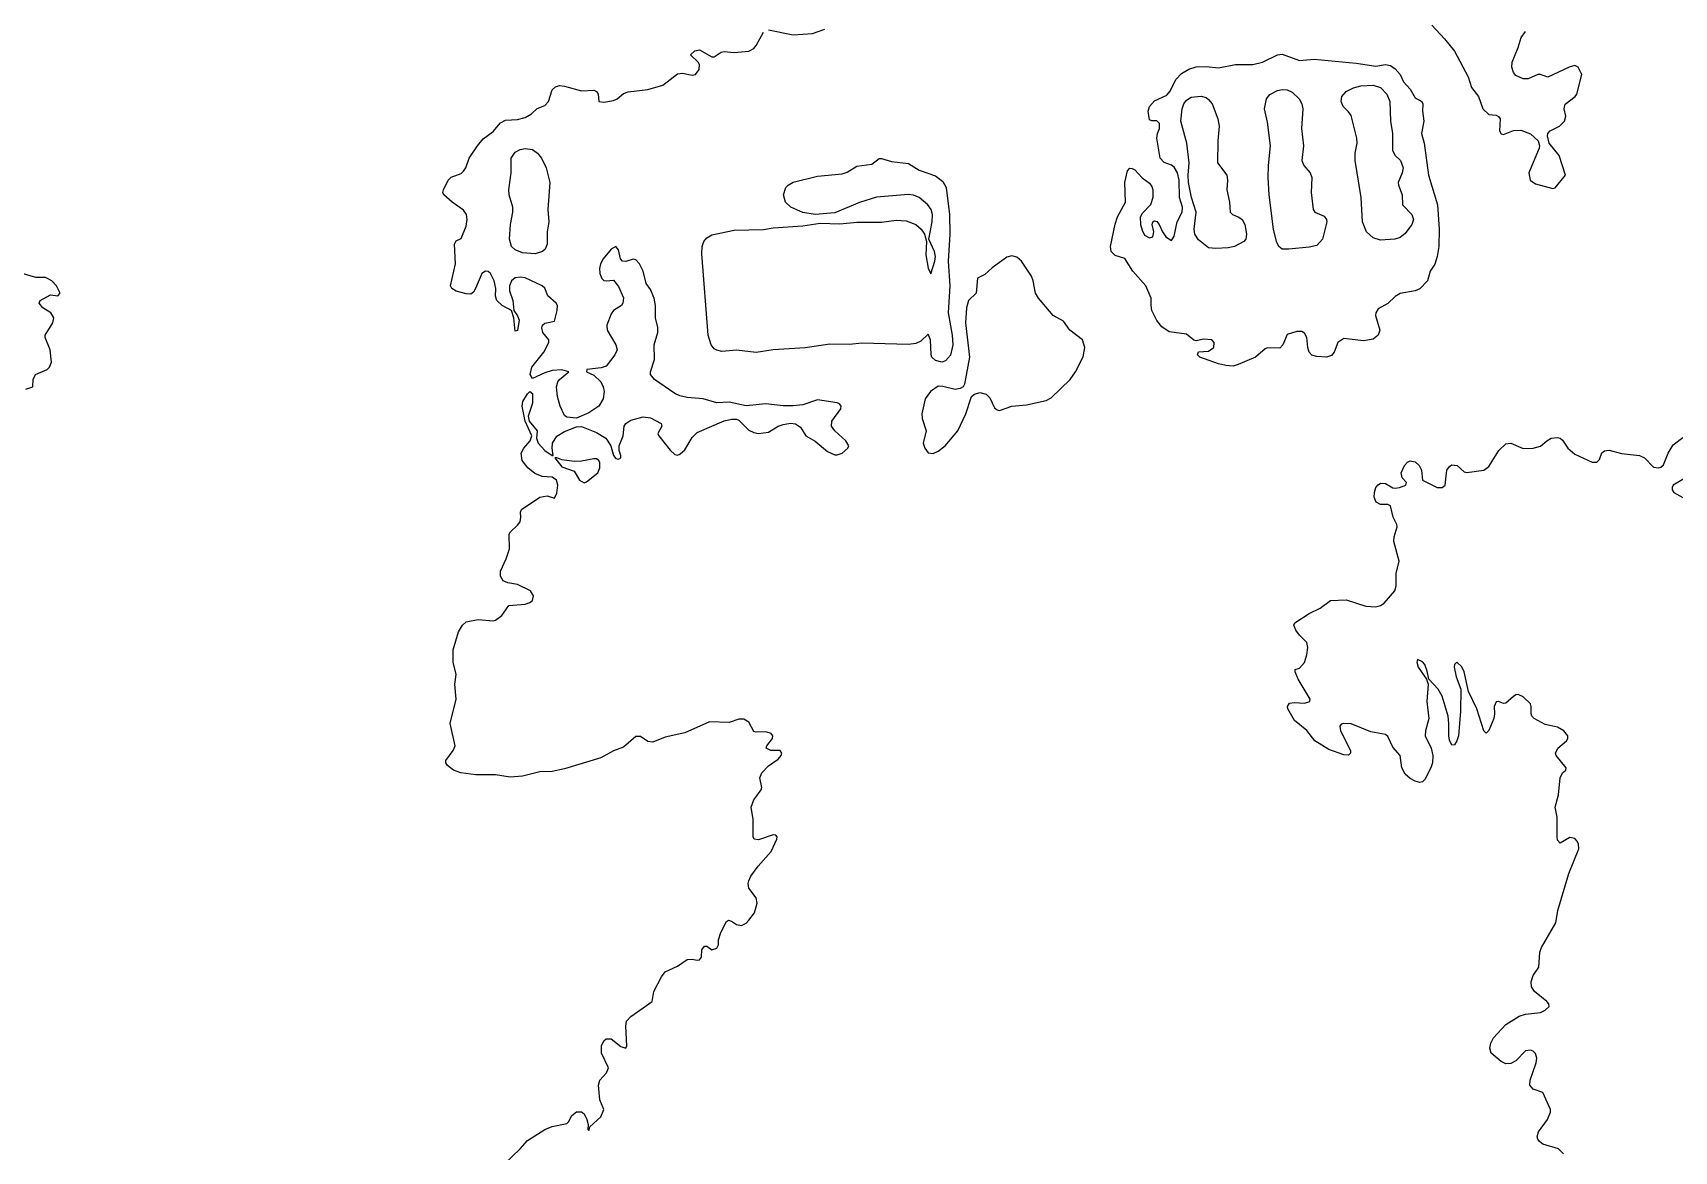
# Model space of a CAD drawing. Header units: feet. Extents: x 3308442 to 3309229, y 1376409 to 1377193.
# Drawn here: x 3308650.2 to 3308904.4, y 1376863.3 to 1377036.5 of the extents above; entities that cross this region are included whole.
import ezdxf

# ---------------------------------------------------------------- set-up
doc = ezdxf.new("R2010")
doc.units = ezdxf.units.FT
doc.header["$MEASUREMENT"] = 0
picture_1 = doc.add_image_def('image1.tif', size_in_pixel=(23683, 23593))

msp = doc.modelspace()

# ---------------------------------------------------------------- linework, layer by layer
at = {"color": 6}
for points, elevation in [([(3308723.27, 1376861.4), (3308725.68, 1376863.69), (3308726.81, 1376864.98), (3308729.51, 1376866.73), (3308730.61, 1376867.16), (3308732.9, 1376867.62), (3308733.18, 1376867.87), (3308733.66, 1376868.89), (3308734.42, 1376869.44), (3308735.18, 1376869.43), (3308735.56, 1376869.12), (3308735.98, 1376868.26), (3308736.2, 1376867.49), (3308736.13, 1376866.73), (3308736.32, 1376866.54), (3308736.48, 1376867.11), (3308738.17, 1376868.64), (3308738.65, 1376869.78), (3308738.03, 1376871.3), (3308737.81, 1376873.59), (3308738.02, 1376874.35), (3308739.02, 1376875.49), (3308739.34, 1376876.25), (3308738.26, 1376878.54), (3308738.29, 1376879.68), (3308738.61, 1376880.44), (3308738.99, 1376880.73), (3308739.75, 1376880.73), (3308741.27, 1376879.57), (3308742.04, 1376879.3), (3308742.2, 1376879.68), (3308742.04, 1376882.72), (3308742.15, 1376883.49), (3308742.8, 1376884.21), (3308746.13, 1376886.53), (3308746.37, 1376888.05), (3308747.55, 1376890.34), (3308748.13, 1376891.1), (3308750.03, 1376892.01), (3308751.55, 1376893.02), (3308752.32, 1376893.06), (3308753.08, 1376892.9), (3308753.46, 1376893), (3308753.74, 1376893.39), (3308753.8, 1376894.53), (3308754.22, 1376895.08), (3308754.6, 1376895.07), (3308755.36, 1376894.53), (3308756.12, 1376894.78), (3308756.37, 1376895.29), (3308756.4, 1376896.05), (3308756.75, 1376897.19), (3308757.65, 1376898.91), (3308757.93, 1376899.1), (3308758.41, 1376898.98), (3308759.17, 1376898.47), (3308759.93, 1376898.31), (3308760.69, 1376898.67), (3308761.11, 1376899.1), (3308761.94, 1376900.24), (3308762.37, 1376901.76), (3308762.22, 1376902.58), (3308761.07, 1376904.05), (3308760.98, 1376904.81), (3308761.07, 1376905.23), (3308761.42, 1376905.95), (3308762.54, 1376907.47), (3308764.54, 1376909.76), (3308765.41, 1376911.66), (3308765.45, 1376912.04), (3308765.26, 1376912.28), (3308764.88, 1376912.34), (3308762.6, 1376911.56), (3308761.91, 1376911.66), (3308761.77, 1376912.04), (3308761.76, 1376914.71), (3308761.44, 1376916.61), (3308761.86, 1376917.75), (3308763, 1376919.28), (3308763.1, 1376919.66), (3308762.81, 1376921.18), (3308763.09, 1376921.94), (3308764.12, 1376923.04), (3308765.64, 1376924.04), (3308766.09, 1376924.61), (3308766.2, 1376924.99), (3308765.93, 1376925.37), (3308764.5, 1376925.39), (3308763.78, 1376925.75), (3308763.87, 1376926.13), (3308764.75, 1376927.27), (3308764.78, 1376927.65), (3308764.52, 1376928.03), (3308763.74, 1376928.3), (3308762.22, 1376928.21), (3308761.84, 1376928.33), (3308761.07, 1376929.79), (3308760.31, 1376930.25), (3308759.55, 1376930.24), (3308758.03, 1376929.72), (3308754.98, 1376929.82), (3308751.17, 1376928.14), (3308748.13, 1376927.46), (3308746.22, 1376926.7), (3308745.46, 1376926.8), (3308744.32, 1376927.57), (3308743.56, 1376927.56), (3308741.66, 1376925.9), (3308740.13, 1376925.35), (3308738.16, 1376924.23), (3308732.52, 1376922.53), (3308730.61, 1376922.16), (3308728.71, 1376922.11), (3308726.04, 1376921.39), (3308724.14, 1376921.28), (3308721.86, 1376921.63), (3308718.81, 1376921.62), (3308716.48, 1376921.94), (3308715.35, 1376922.32), (3308714.42, 1376923.08), (3308714.17, 1376923.47), (3308714.15, 1376923.85), (3308715.3, 1376925.37), (3308715.59, 1376926.13), (3308714.85, 1376929.56), (3308715.76, 1376933.36), (3308715.53, 1376935.65), (3308715.76, 1376937.17), (3308715.28, 1376939.08), (3308715.31, 1376940.98), (3308716.14, 1376943.76), (3308716.72, 1376944.79), (3308717.29, 1376945.3), (3308719.19, 1376945.65), (3308721.47, 1376945.47), (3308721.86, 1376945.56), (3308722.83, 1376946.31), (3308723.9, 1376947.83), (3308726.42, 1376948.03), (3308727.19, 1376948.3), (3308727.57, 1376948.6), (3308727.74, 1376949.36), (3308727.27, 1376950.12), (3308725.28, 1376951.08), (3308723.76, 1376951.33), (3308723.06, 1376951.64), (3308722.6, 1376952.4), (3308722.65, 1376953.16), (3308723.52, 1376955.07), (3308724.04, 1376956.59), (3308723.97, 1376958.88), (3308724.17, 1376959.26), (3308725.28, 1376960.26), (3308725.65, 1376960.78), (3308725.79, 1376961.54), (3308725.73, 1376962.3), (3308725.9, 1376962.68), (3308728.71, 1376964.63), (3308729.85, 1376964.82), (3308730.99, 1376964.47), (3308731.37, 1376965.22), (3308731.5, 1376966.49), (3308731.3, 1376967.25), (3308730.61, 1376967.69), (3308729.09, 1376967.8), (3308727.95, 1376968.27), (3308726.86, 1376969.16), (3308725.99, 1376970.3), (3308725.84, 1376971.44), (3308726.26, 1376972.2), (3308727.23, 1376973.34), (3308727.46, 1376974.11), (3308726.42, 1376976.39), (3308725.99, 1376978.68), (3308726.09, 1376979.44), (3308726.81, 1376980.62), (3308727.19, 1376980.96), (3308727.57, 1376980.67), (3308727.57, 1376979.16), (3308726.93, 1376977.15), (3308727.04, 1376976.39), (3308728.28, 1376974.87), (3308728.2, 1376973.73), (3308728.46, 1376972.96), (3308729.47, 1376971.83), (3308730.61, 1376971.05), (3308730.8, 1376971.06), (3308730.63, 1376972.2), (3308730.7, 1376972.96), (3308731.37, 1376974.07), (3308732.52, 1376974.78), (3308734.42, 1376975.51), (3308735.18, 1376975.56), (3308737.47, 1376974.65), (3308738.96, 1376973.73), (3308739.72, 1376972.58), (3308740.13, 1376971.05), (3308740.51, 1376970.58), (3308740.89, 1376970.49), (3308741.27, 1376970.68), (3308741.28, 1376971.06), (3308740.99, 1376971.82), (3308740.98, 1376972.58), (3308741.64, 1376974.11), (3308741.76, 1376975.63), (3308742.04, 1376976.04), (3308742.8, 1376976.54), (3308744.7, 1376977.07), (3308745.84, 1376976.89), (3308747.52, 1376976.01), (3308747.61, 1376975.63), (3308747.01, 1376974.49), (3308747.16, 1376974.11), (3308748.89, 1376971.87), (3308749.65, 1376971.22), (3308750.03, 1376971.13), (3308750.41, 1376971.25), (3308751.17, 1376971.95), (3308752.32, 1376973.87), (3308753.08, 1376974.64), (3308757.27, 1376976.46), (3308758.41, 1376976.7), (3308759.17, 1376976.69), (3308759.55, 1376976.53), (3308761.07, 1376975.01), (3308761.84, 1376974.63), (3308762.6, 1376974.48), (3308764.12, 1376974.68), (3308765.64, 1376975.61), (3308766.4, 1376975.88), (3308767.55, 1376976.05), (3308768.31, 1376975.96), (3308769.07, 1376975.43), (3308769.92, 1376974.11), (3308771.35, 1376973.27), (3308773.26, 1376971.68), (3308774.4, 1376971.16), (3308774.78, 1376971.15), (3308775.56, 1376971.44), (3308776.44, 1376972.2), (3308776.55, 1376972.58), (3308776.1, 1376973.34), (3308774.4, 1376974.87), (3308773.9, 1376975.63), (3308773.92, 1376976.39), (3308775.31, 1376978.29), (3308775.38, 1376978.68), (3308775.11, 1376979.06), (3308774.78, 1376979.21), (3308771.74, 1376979.71), (3308769.45, 1376978.9), (3308767.93, 1376978.74), (3308766.4, 1376978.76), (3308763.74, 1376979.08), (3308760.69, 1376978.76), (3308758.03, 1376979.31), (3308756.12, 1376979.22), (3308754.03, 1376979.82), (3308751.55, 1376980.05), (3308750.41, 1376980.31), (3308749.65, 1376980.66), (3308746.48, 1376982.86), (3308745.88, 1376983.62), (3308745.87, 1376984.01), (3308746.49, 1376985.91), (3308746.44, 1376988.19), (3308747, 1376990.1), (3308746.99, 1376990.89), (3308746.64, 1376992.38), (3308746.64, 1376994.29), (3308746.44, 1376995.43), (3308745.84, 1376996.75), (3308745.19, 1376997.71), (3308744.74, 1376999.62), (3308744.13, 1377000.76), (3308743.56, 1377001.34), (3308743.18, 1377001.47), (3308742.04, 1377001.11), (3308741.52, 1377001.14), (3308741.19, 1377001.52), (3308740.89, 1377002.92), (3308740.51, 1377003.45), (3308739.75, 1377003.04), (3308738.53, 1377001.52), (3308738.09, 1377000.76), (3308737.96, 1377000), (3308738.03, 1376999.24), (3308738.3, 1376998.47), (3308738.61, 1376998.17), (3308738.99, 1376998.09), (3308740.13, 1376998.24), (3308740.89, 1376997.24), (3308741.66, 1376995.47), (3308741.57, 1376994.67), (3308741.35, 1376994.29), (3308740.13, 1376993.54), (3308739.75, 1376993.01), (3308739.1, 1376991.24), (3308739.14, 1376990.48), (3308740.47, 1376988.19), (3308740.68, 1376987.43), (3308740.31, 1376986.67), (3308738.99, 1376984.92), (3308738.23, 1376984.65), (3308736, 1376984.39), (3308735.96, 1376984.01), (3308737.09, 1376983.48), (3308738.14, 1376982.48), (3308738.52, 1376981.72), (3308738.66, 1376980.96), (3308738.55, 1376979.82), (3308737.84, 1376978.68), (3308736.32, 1376977.68), (3308734.42, 1376976.86), (3308732.9, 1376977), (3308732.52, 1376977.27), (3308731.88, 1376978.68), (3308731.46, 1376980.2), (3308731.28, 1376981.72), (3308731.5, 1376982.48), (3308731.78, 1376982.86), (3308733.22, 1376984.01), (3308732.14, 1376984.35), (3308730.61, 1376984.24), (3308729.47, 1376983.89), (3308727.57, 1376982.97), (3308727.22, 1376983.62), (3308727.48, 1376984.77), (3308729.34, 1376987.05), (3308730.1, 1376988.57), (3308730.11, 1376988.96), (3308729.18, 1376990.1), (3308729.05, 1376990.86), (3308729.15, 1376991.24), (3308729.47, 1376991.58), (3308730.99, 1376991.87), (3308731.41, 1376993.52), (3308731.43, 1376994.29), (3308731.27, 1376994.67), (3308729.95, 1376995.81), (3308729.47, 1376997), (3308729.09, 1376997.35), (3308726.42, 1376998.58), (3308725.66, 1376998.69), (3308724.9, 1376998.59), (3308724.31, 1376998.09), (3308724.03, 1376997.33), (3308724.03, 1376996.57), (3308724.53, 1376995.05), (3308724.69, 1376993.52), (3308725.28, 1376992.69), (3308725.5, 1376992), (3308725.28, 1376990.42), (3308724.9, 1376990.33), (3308724.7, 1376992.38), (3308724.31, 1376993.52), (3308722.87, 1376994.29), (3308722.07, 1376995.05), (3308721.86, 1376995.75), (3308721.89, 1376996.95), (3308721.64, 1376998.09), (3308721.09, 1376999.24), (3308720.71, 1376999.56), (3308720.31, 1376999.62), (3308719.71, 1376999.24), (3308718.74, 1376996.95), (3308718.43, 1376996.38), (3308718.05, 1376996.05), (3308717.29, 1376996.08), (3308715.76, 1376996.51), (3308715.09, 1376996.95), (3308714.87, 1376997.33), (3308715.68, 1377000.76), (3308715.5, 1377003.81), (3308715.76, 1377004.29), (3308716.53, 1377004.65), (3308717.29, 1377006.57), (3308717.48, 1377007.61), (3308717.36, 1377008.37), (3308716.91, 1377009.06), (3308715.12, 1377010.28), (3308713.86, 1377011.42), (3308713.71, 1377011.8), (3308713.79, 1377012.18), (3308714.54, 1377013.7), (3308715, 1377014.17), (3308716.53, 1377014.75), (3308716.91, 1377015.08), (3308717.24, 1377015.61), (3308717.77, 1377017.13), (3308719.06, 1377019.04), (3308719.95, 1377020.09), (3308721.47, 1377021.21), (3308722.62, 1377022.59), (3308723.38, 1377022.98), (3308725.28, 1377023.11), (3308726.42, 1377023.41), (3308727.43, 1377023.99), (3308728.33, 1377024.8), (3308729.47, 1377025.28), (3308730.04, 1377025.89), (3308730.61, 1377027.68), (3308731.15, 1377028.17), (3308731.76, 1377028.34), (3308732.52, 1377028.28), (3308735.18, 1377027.54), (3308737.09, 1377027.66), (3308737.5, 1377027.41), (3308737.74, 1377027.03), (3308737.85, 1377025.89), (3308738.61, 1377025.8), (3308740.13, 1377026.02), (3308740.69, 1377026.27), (3308741.66, 1377027.1), (3308742.42, 1377027.39), (3308745.46, 1377027.76), (3308747.75, 1377028.41), (3308750.03, 1377030.14), (3308750.79, 1377030.28), (3308752.32, 1377029.96), (3308752.84, 1377030.08), (3308753.37, 1377030.84), (3308753.43, 1377031.6), (3308753.23, 1377031.98), (3308752.04, 1377033.12), (3308752.7, 1377033.73), (3308753.46, 1377033.86), (3308755.36, 1377032.8), (3308755.74, 1377032.81), (3308756.79, 1377033.5), (3308757.27, 1377033.61), (3308758.79, 1377033.49), (3308761.07, 1377033.65), (3308761.84, 1377034.11), (3308762.22, 1377034.54), (3308763.36, 1377036.6)], 4479), ([(3308764.12, 1377037), (3308767.93, 1377036.18), (3308770.97, 1377036.41), (3308772.88, 1377037.1)], 4479), ([(3308866.86, 1377037.69), (3308868.83, 1377035.58), (3308870.35, 1377033.68), (3308872.49, 1377029.7), (3308873.02, 1377028.07), (3308874.09, 1377026.65), (3308874.78, 1377024.75), (3308875.68, 1377023.89), (3308876.82, 1377023.74), (3308877.21, 1377023.57), (3308877.46, 1377023.22), (3308877.35, 1377021.32), (3308877.59, 1377020.88), (3308877.97, 1377020.76), (3308879.49, 1377021.37), (3308880.63, 1377021.42), (3308882.16, 1377020.85), (3308883.31, 1377019.8), (3308883.56, 1377019.04), (3308883.51, 1377018.65), (3308881.9, 1377014.85), (3308882.1, 1377013.7), (3308882.92, 1377013.11), (3308885.58, 1377012.39), (3308885.96, 1377012.52), (3308887.57, 1377014.47), (3308886.56, 1377017.51), (3308885.03, 1377019.42), (3308884.78, 1377020.56), (3308884.85, 1377020.94), (3308885.2, 1377021.32), (3308886.62, 1377022.08), (3308887.4, 1377022.84), (3308887.63, 1377023.6), (3308887.38, 1377024.75), (3308887.49, 1377025.47), (3308889.07, 1377026.65), (3308889.34, 1377027.03), (3308890.07, 1377030.08), (3308889.53, 1377031.22), (3308889.01, 1377031.45), (3308888.15, 1377031.22), (3308884.82, 1377029.63), (3308883.68, 1377030.08), (3308883.3, 1377030.05), (3308881.77, 1377029.38), (3308881.01, 1377029.4), (3308879.87, 1377029.91), (3308879.49, 1377030.35), (3308879.24, 1377031.22), (3308879.31, 1377031.98), (3308880.25, 1377034.22), (3308880.7, 1377035.79), (3308881.39, 1377036.73)], 4479), ([(3308836.89, 1376985.15), (3308836.08, 1376984.89), (3308834.94, 1376985), (3308833.8, 1376985.24), (3308830.91, 1376986.29), (3308830.57, 1376986.67), (3308830.75, 1376987.12), (3308832.28, 1376987.23), (3308833.08, 1376987.81), (3308833.15, 1376988.57), (3308832.81, 1376988.96), (3308831.51, 1376989.08), (3308830.37, 1376988.8), (3308829.99, 1376988.94), (3308828.85, 1376989.85), (3308826.18, 1376990.24), (3308825.04, 1376991.01), (3308824.28, 1376991.96), (3308823.52, 1376993.52), (3308823.38, 1376994.29), (3308823.42, 1376995.43), (3308822.58, 1376997.33), (3308820.54, 1376999.62), (3308819.33, 1377001.55), (3308817.81, 1377002.04), (3308817.2, 1377002.66), (3308817.11, 1377003.42), (3308817.81, 1377006.88), (3308818.19, 1377008.04), (3308819.4, 1377010.28), (3308819.3, 1377013.32), (3308819.71, 1377015.12), (3308820.09, 1377015.54), (3308820.47, 1377015.52), (3308820.85, 1377015.3), (3308822, 1377014.05), (3308823.14, 1377013.22), (3308823.52, 1377012.72), (3308823.67, 1377012.18), (3308823.65, 1377011.04), (3308823.28, 1377009.9), (3308822, 1377008.56), (3308821.71, 1377007.99), (3308821.76, 1377006.85), (3308822, 1377005.95), (3308822.38, 1377005.2), (3308823.14, 1377004.78), (3308823.66, 1377004.95), (3308823.82, 1377005.71), (3308823.56, 1377006.85), (3308823.65, 1377007.23), (3308823.9, 1377007.42), (3308824.28, 1377007.3), (3308824.66, 1377006.85), (3308825.16, 1377005.71), (3308825.68, 1377004.95), (3308826.56, 1377004.35), (3308826.95, 1377005.04), (3308827.43, 1377007.23), (3308828.22, 1377008.76), (3308828.25, 1377009.52), (3308827.8, 1377011.04), (3308827.71, 1377013.7), (3308827.45, 1377014.85), (3308826.95, 1377015.73), (3308826.56, 1377016.02), (3308825.42, 1377016.46), (3308824.77, 1377017.13), (3308824.27, 1377020.18), (3308824.38, 1377020.94), (3308824.71, 1377021.7), (3308824.7, 1377022.46), (3308824.28, 1377022.9), (3308823.52, 1377022.87), (3308823.14, 1377023.03), (3308822.92, 1377024.37), (3308823.14, 1377025.13), (3308823.9, 1377025.96), (3308825.8, 1377026.86), (3308826.27, 1377027.41), (3308827.29, 1377029.32), (3308828.09, 1377030.19), (3308829.23, 1377030.91), (3308830.37, 1377031.25), (3308831.89, 1377031.32), (3308833.8, 1377031.1), (3308836.46, 1377031.6), (3308839.13, 1377031.62), (3308840.65, 1377031.96), (3308842.94, 1377033.12), (3308843.7, 1377033.22), (3308846.36, 1377032.22), (3308848.65, 1377032.43), (3308855.12, 1377031.82), (3308858.17, 1377031.35), (3308859.69, 1377031.63), (3308860.45, 1377031.46), (3308861.21, 1377030.95), (3308861.97, 1377030.08), (3308862.46, 1377028.94), (3308863.49, 1377027.79), (3308864.26, 1377026.44), (3308865.33, 1377025.89), (3308865.46, 1377025.51), (3308865.41, 1377024.37), (3308865.65, 1377022.84), (3308865.28, 1377020.94), (3308865.7, 1377019.42), (3308866.33, 1377014.47), (3308867.75, 1377009.9), (3308868, 1377006.09), (3308867.94, 1377003.42), (3308867.69, 1377001.9), (3308867.31, 1377000.68), (3308866.62, 1376999.62), (3308866.19, 1376998.09), (3308865.02, 1376996.87), (3308864.26, 1376996.56), (3308861.97, 1376996.17), (3308861.21, 1376995.7), (3308860.07, 1376994.6), (3308858.55, 1376993.77), (3308858.17, 1376993.16), (3308858.14, 1376992.76), (3308858.83, 1376990.48), (3308858.56, 1376989.72), (3308857.79, 1376989.1), (3308856.26, 1376988.81), (3308853.22, 1376989.17), (3308852.32, 1376988.57), (3308851.73, 1376987.05), (3308851.31, 1376986.54), (3308850.55, 1376986.31), (3308849.03, 1376986.39), (3308848.27, 1376986.61), (3308847.85, 1376987.05), (3308847.64, 1376987.81), (3308847.52, 1376989.34), (3308847.13, 1376990.01), (3308846.74, 1376990.26), (3308845.98, 1376990.27), (3308844.46, 1376989.82), (3308843.8, 1376988.19), (3308843.32, 1376987.71), (3308841.41, 1376987.72), (3308841.03, 1376987.56), (3308839.56, 1376986.29), (3308836.89, 1376985.15)], 4480), ([(3308836.28, 1377003.42), (3308835.32, 1377003.21), (3308833.42, 1377003.1), (3308832.28, 1377003.24), (3308830.75, 1377004.45), (3308830.17, 1377005.33), (3308830.08, 1377006.09), (3308830.36, 1377008.76), (3308829.62, 1377011.04), (3308829.2, 1377013.32), (3308829.12, 1377014.47), (3308829.28, 1377016.37), (3308828.92, 1377019.42), (3308828.01, 1377022.84), (3308828.21, 1377024.75), (3308828.43, 1377025.51), (3308828.85, 1377026.1), (3308829.61, 1377026.57), (3308831.13, 1377026.71), (3308831.89, 1377026.48), (3308832.28, 1377026.2), (3308832.82, 1377025.51), (3308833.73, 1377023.22), (3308833.94, 1377022.08), (3308833.72, 1377019.8), (3308833.67, 1377016.37), (3308835.11, 1377014.47), (3308835.21, 1377013.7), (3308835.09, 1377012.18), (3308835.52, 1377010.28), (3308835.64, 1377008.76), (3308836.01, 1377008.37), (3308836.99, 1377007.99), (3308837.51, 1377007.61), (3308837.88, 1377006.85), (3308838.18, 1377005.33), (3308838.06, 1377004.57), (3308837.77, 1377004.19), (3308836.28, 1377003.42)], 4481), ([(3308844.71, 1377003.04), (3308843.7, 1377003.01), (3308843.16, 1377003.42), (3308842.8, 1377004.19), (3308842.36, 1377006.09), (3308841.68, 1377011.42), (3308841.53, 1377014.09), (3308841.57, 1377015.99), (3308841.89, 1377019.04), (3308841.41, 1377022.69), (3308840.94, 1377024.75), (3308841.25, 1377026.27), (3308841.79, 1377026.97), (3308842.94, 1377027.6), (3308843.7, 1377027.72), (3308844.46, 1377027.67), (3308845.22, 1377027.34), (3308846.31, 1377026.27), (3308846.73, 1377025.51), (3308846.89, 1377024.75), (3308846.68, 1377021.7), (3308846.98, 1377019.04), (3308846.75, 1377016.75), (3308847.06, 1377015.99), (3308848.03, 1377014.85), (3308848.29, 1377014.09), (3308848.19, 1377011.8), (3308848.49, 1377009.14), (3308848.74, 1377008.76), (3308850.17, 1377008.13), (3308850.54, 1377007.61), (3308850.62, 1377007.23), (3308849.91, 1377004.57), (3308849.03, 1377003.6), (3308847.89, 1377003.3), (3308844.71, 1377003.04)], 4481), ([(3308861.14, 1377004.57), (3308858.93, 1377004.41), (3308857.79, 1377004.75), (3308856.74, 1377005.71), (3308856.13, 1377007.23), (3308855.92, 1377011.04), (3308854.97, 1377016.75), (3308854.98, 1377017.89), (3308855.28, 1377019.42), (3308855.24, 1377020.18), (3308854.36, 1377023.72), (3308853.98, 1377024.3), (3308853.13, 1377025.13), (3308852.83, 1377025.89), (3308852.94, 1377026.65), (3308853.6, 1377027.42), (3308854.74, 1377028.02), (3308855.88, 1377028.31), (3308857.79, 1377028.43), (3308858.93, 1377028.04), (3308859.91, 1377027.03), (3308860.36, 1377025.89), (3308860.44, 1377022.84), (3308860.76, 1377020.94), (3308860.75, 1377018.27), (3308861.2, 1377017.51), (3308862.02, 1377016.75), (3308862.4, 1377015.61), (3308862.28, 1377014.85), (3308861.64, 1377013.32), (3308861.68, 1377012.94), (3308862.27, 1377011.42), (3308862.34, 1377009.9), (3308863.79, 1377008.37), (3308864, 1377007.61), (3308863.78, 1377006.85), (3308862.74, 1377005.42), (3308861.97, 1377004.82), (3308861.14, 1377004.57)], 4481), ([(3308823.14, 1377021.7), (3308823.14, 1377021.7), (3308823.14, 1377021.7), (3308823.14, 1377021.7)], 4480), ([(3308727.98, 1377002.28), (3308726.04, 1377002.43), (3308724.9, 1377002.9), (3308724.34, 1377003.42), (3308724, 1377004.57), (3308724.2, 1377006.85), (3308724.55, 1377008.76), (3308724.51, 1377009.52), (3308723.98, 1377011.42), (3308723.9, 1377012.18), (3308724.27, 1377014.85), (3308724.29, 1377017.13), (3308724.9, 1377018.02), (3308725.66, 1377018.45), (3308726.42, 1377018.61), (3308727.57, 1377018.44), (3308728.36, 1377017.89), (3308729, 1377017.13), (3308729.72, 1377015.61), (3308730.26, 1377013.32), (3308729.98, 1377009.14), (3308730.11, 1377007.23), (3308729.83, 1377005.71), (3308729.87, 1377003.81), (3308729.54, 1377003.04), (3308729.13, 1377002.66), (3308727.98, 1377002.28)], 4480), ([(3308790.96, 1376985.53), (3308790.01, 1376985.76), (3308789.43, 1376986.29), (3308789.3, 1376986.67), (3308789.22, 1376988.96), (3308788.87, 1376989.83), (3308787.73, 1376988.75), (3308786.97, 1376988.42), (3308785.82, 1376988.23), (3308778.59, 1376988.46), (3308776.68, 1376988.25), (3308773.64, 1376988.28), (3308769.83, 1376987.76), (3308764.88, 1376987.44), (3308762.22, 1376987.03), (3308759.17, 1376987.4), (3308756.89, 1376987.18), (3308756.12, 1376987.37), (3308755.74, 1376987.59), (3308755.24, 1376988.19), (3308754.79, 1376989.72), (3308753.8, 1377002.28), (3308753.86, 1377003.42), (3308754.12, 1377004.19), (3308754.6, 1377004.77), (3308755.36, 1377005.22), (3308758.79, 1377005.98), (3308763.36, 1377006.06), (3308764.88, 1377006.32), (3308769.45, 1377006.63), (3308772.12, 1377007.06), (3308775.16, 1377006.95), (3308777.83, 1377007.19), (3308781.63, 1377007.22), (3308783.92, 1377007.49), (3308785.44, 1377007.41), (3308786.97, 1377006.83), (3308787.79, 1377006.09), (3308788.31, 1377005.33), (3308788.6, 1377004.19), (3308788.49, 1377002.13), (3308788.87, 1377000.08), (3308789.25, 1376999.21), (3308789.89, 1377001.14), (3308789.98, 1377001.9), (3308789.84, 1377002.66), (3308788.96, 1377004.57), (3308789.46, 1377007.23), (3308789.51, 1377008.37), (3308789.3, 1377009.14), (3308788.83, 1377009.9), (3308787.47, 1377011.04), (3308786.58, 1377011.39), (3308785.82, 1377011.47), (3308780.87, 1377011.09), (3308778.21, 1377010.22), (3308774.4, 1377008.63), (3308771.35, 1377008.38), (3308769.45, 1377008.67), (3308767.6, 1377009.52), (3308766.77, 1377010.28), (3308766.47, 1377011.42), (3308766.84, 1377012.56), (3308767.17, 1377012.94), (3308767.93, 1377013.4), (3308771.74, 1377014.31), (3308775.54, 1377014.67), (3308776.3, 1377014.95), (3308777.83, 1377015.85), (3308780.11, 1377016.18), (3308781.25, 1377017.07), (3308781.63, 1377017.08), (3308783.16, 1377016.57), (3308785.82, 1377016.3), (3308787.49, 1377015.23), (3308790.01, 1377014.37), (3308791.15, 1377013.47), (3308791.66, 1377012.56), (3308792.15, 1377008.37), (3308792.24, 1377005.33), (3308791.94, 1377001.14), (3308792.21, 1376997.33), (3308791.97, 1376993.14), (3308792.56, 1376989.72), (3308792.68, 1376988.19), (3308792.3, 1376986.59), (3308791.53, 1376985.73), (3308790.96, 1376985.53)], 4480), ([(3308789.63, 1376971.39), (3308790.39, 1376971.72), (3308791.5, 1376972.58), (3308793.44, 1376974.9), (3308794.7, 1376977.53), (3308795.57, 1376980.2), (3308796.03, 1376980.58), (3308796.87, 1376980.83), (3308797.86, 1376980.58), (3308798.39, 1376979.97), (3308799.15, 1376978.43), (3308799.53, 1376978.13), (3308799.91, 1376978.06), (3308801.81, 1376978.72), (3308804.1, 1376978.9), (3308807.15, 1376979.58), (3308807.91, 1376979.98), (3308810.87, 1376982.86), (3308811.66, 1376984.01), (3308812.86, 1376986.36), (3308813.11, 1376987.81), (3308812.76, 1376988.96), (3308810.79, 1376990.48), (3308809.81, 1376991.85), (3308808.23, 1376992.76), (3308805.93, 1376995.43), (3308805.49, 1376996.19), (3308805.14, 1376998.09), (3308804.86, 1376998.86), (3308803.34, 1377001.16), (3308802.58, 1377001.8), (3308801.81, 1377001.96), (3308801.05, 1377001.77), (3308798.77, 1377000.13), (3308797.63, 1376999.11), (3308796.48, 1376998.55), (3308796.27, 1376996.19), (3308795.12, 1376995.05), (3308794.78, 1376993.91), (3308794.65, 1376991.62), (3308795.27, 1376986.29), (3308794.47, 1376982.1), (3308794.28, 1376981.72), (3308793.82, 1376981.42), (3308793.06, 1376981.31), (3308791.15, 1376981.75), (3308790.39, 1376981.78), (3308789.21, 1376980.96), (3308788.41, 1376979.82), (3308787.89, 1376977.53), (3308787.94, 1376976.77), (3308788.54, 1376974.87), (3308788.08, 1376972.96), (3308788.33, 1376972.2), (3308788.87, 1376971.47), (3308789.63, 1376971.39)], 4479), ([(3308649.09, 1376981.34), (3308650.2, 1376981.72), (3308650.25, 1376982.86), (3308650.61, 1376983.62), (3308652.41, 1376984.39), (3308652.8, 1376984.77), (3308653.1, 1376985.53), (3308652.89, 1376987.43), (3308652.12, 1376989.34), (3308652.11, 1376989.72), (3308653.29, 1376991.62), (3308653.46, 1376992.38), (3308652.96, 1376993.14), (3308651.76, 1376993.91), (3308651.17, 1376994.67), (3308651.31, 1376995.05), (3308652.94, 1376995.93), (3308654.08, 1376995.81), (3308654.42, 1376996.19), (3308653.84, 1376997.33), (3308653.13, 1376998.09), (3308652.18, 1376998.63), (3308650.65, 1376998.63), (3308648.37, 1376999.28)], 4478), ([(3308887.23, 1376862.92), (3308886.5, 1376863.69), (3308884.06, 1376864.45), (3308883.53, 1376864.83), (3308883.29, 1376865.21), (3308883.2, 1376865.59), (3308883.38, 1376866.35), (3308884.78, 1376868.26), (3308885.23, 1376869.4), (3308885.22, 1376869.78), (3308884.06, 1376872.44), (3308882.54, 1376872.94), (3308882.04, 1376873.59), (3308882.09, 1376874.35), (3308883.02, 1376877.01), (3308883.11, 1376877.77), (3308882.92, 1376878.46), (3308882.54, 1376878.85), (3308882.16, 1376878.99), (3308881.39, 1376878.87), (3308879.87, 1376877.33), (3308879.11, 1376876.93), (3308878.35, 1376876.87), (3308877.59, 1376877.22), (3308876.06, 1376878.5), (3308875.85, 1376879.3), (3308876, 1376880.06), (3308876.44, 1376880.89), (3308878.35, 1376882.95), (3308880.41, 1376884.25), (3308881.39, 1376884.57), (3308883.68, 1376884.84), (3308884.44, 1376885.2), (3308885.02, 1376885.77), (3308884.99, 1376886.15), (3308884.67, 1376886.53), (3308882.77, 1376888.05), (3308882.32, 1376888.82), (3308882.26, 1376889.58), (3308882.54, 1376890.54), (3308883.42, 1376891.86), (3308883.61, 1376894.15), (3308883.83, 1376894.91), (3308886.05, 1376898.72), (3308886.36, 1376900.62), (3308888.06, 1376906.33), (3308889.62, 1376910.14), (3308889.6, 1376910.9), (3308889.39, 1376911.37), (3308889.01, 1376911.74), (3308888.25, 1376911.93), (3308886.72, 1376911.06), (3308886.34, 1376911.5), (3308886.25, 1376912.04), (3308886.28, 1376915.09), (3308885.96, 1376916.61), (3308886.5, 1376918.52), (3308886.75, 1376921.18), (3308887.1, 1376921.94), (3308887.64, 1376922.32), (3308887.65, 1376922.7), (3308886.13, 1376924.61), (3308886.03, 1376924.99), (3308886.39, 1376925.75), (3308887.7, 1376926.89), (3308887.93, 1376927.27), (3308887.93, 1376927.65), (3308887.31, 1376928.41), (3308886.34, 1376929.02), (3308884.44, 1376929.4), (3308882.71, 1376930.32), (3308882.35, 1376930.7), (3308882.24, 1376931.08), (3308882.27, 1376932.22), (3308882.12, 1376932.6), (3308881.01, 1376933.68), (3308880.25, 1376934.08), (3308879.87, 1376934.03), (3308879.49, 1376933.77), (3308878.35, 1376932.7), (3308877.97, 1376932.66), (3308877.21, 1376932.96), (3308876.82, 1376932.91), (3308876.51, 1376932.22), (3308876.57, 1376931.08), (3308876.45, 1376930.32), (3308875.68, 1376928.49), (3308875.3, 1376928.08), (3308874.92, 1376928.44), (3308873.85, 1376931.84), (3308872.52, 1376934.51), (3308871.87, 1376937.58), (3308871.49, 1376938.34), (3308870.73, 1376939.08), (3308870.35, 1376938.7), (3308870.34, 1376938.31), (3308870.62, 1376936.79), (3308871.34, 1376934.89), (3308871.32, 1376931.46), (3308870.98, 1376927.65), (3308870.73, 1376926.86), (3308870.35, 1376926.29), (3308869.97, 1376926.23), (3308869.59, 1376926.97), (3308869.48, 1376927.65), (3308869.52, 1376929.56), (3308869.39, 1376930.7), (3308868.45, 1376933.8), (3308867.87, 1376934.89), (3308866.38, 1376936.41), (3308866.16, 1376937.68), (3308865.77, 1376938.7), (3308865.4, 1376939.14), (3308864.64, 1376939.46), (3308864.53, 1376939.08), (3308864.75, 1376938.31), (3308866.06, 1376936.41), (3308866.31, 1376935.65), (3308866.1, 1376932.98), (3308866.38, 1376930.32), (3308865.89, 1376928.41), (3308865.85, 1376927.65), (3308866.74, 1376925.75), (3308867.01, 1376924.61), (3308866.96, 1376923.47), (3308866.7, 1376922.7), (3308865.78, 1376920.92), (3308865.4, 1376920.52), (3308865.02, 1376920.45), (3308864.26, 1376920.65), (3308863.5, 1376921.05), (3308862.74, 1376921.72), (3308862.23, 1376922.7), (3308861.95, 1376924.61), (3308860.83, 1376925.91), (3308860.07, 1376927.57), (3308859.69, 1376927.89), (3308857.41, 1376928.28), (3308854.36, 1376929.51), (3308853.22, 1376929.57), (3308852.84, 1376929.45), (3308852.61, 1376929.18), (3308852.74, 1376928.41), (3308854.25, 1376925.37), (3308854.27, 1376924.99), (3308853.98, 1376924.68), (3308853.22, 1376924.74), (3308850.93, 1376925.56), (3308848.74, 1376926.89), (3308847.51, 1376928.48), (3308845.6, 1376930.05), (3308844.57, 1376931.84), (3308844.52, 1376932.22), (3308844.84, 1376932.7), (3308845.6, 1376932.81), (3308847.13, 1376932.71), (3308847.97, 1376932.98), (3308848.04, 1376933.36), (3308846.14, 1376936.41), (3308845.7, 1376937.55), (3308845.68, 1376937.93), (3308846.36, 1376938.14), (3308847.13, 1376939.01), (3308847.51, 1376940.22), (3308847.66, 1376941.36), (3308847.51, 1376942.12), (3308846.36, 1376943.23), (3308845.78, 1376944.03), (3308845.5, 1376944.79), (3308845.64, 1376945.17), (3308847.89, 1376946.61), (3308849.55, 1376947.45), (3308851.17, 1376948.6), (3308853.6, 1376948.72), (3308856.64, 1376947.73), (3308858.17, 1376947.61), (3308858.93, 1376947.85), (3308859.49, 1376948.21), (3308861.14, 1376950.12), (3308861.36, 1376950.88), (3308861.35, 1376952.78), (3308861.79, 1376954.69), (3308860.97, 1376957.73), (3308861.01, 1376958.49), (3308861.5, 1376960.02), (3308861.44, 1376960.4), (3308860.89, 1376961.54), (3308860.45, 1376963.25), (3308860.07, 1376963.48), (3308858.93, 1376963.48), (3308858.26, 1376963.83), (3308857.92, 1376964.59), (3308857.96, 1376965.35), (3308858.2, 1376966.11), (3308858.55, 1376966.55), (3308858.93, 1376966.77), (3308859.69, 1376966.74), (3308860.83, 1376966.07), (3308861.21, 1376966.01), (3308861.88, 1376966.11), (3308862.83, 1376966.49), (3308862.96, 1376966.87), (3308862.28, 1376967.63), (3308862.11, 1376968.39), (3308862.61, 1376969.54), (3308863.12, 1376970.06), (3308863.5, 1376970.22), (3308864.26, 1376970.09), (3308864.88, 1376969.54), (3308865.27, 1376968.78), (3308865.4, 1376967.25), (3308867.69, 1376966.13), (3308868.45, 1376966.09), (3308868.94, 1376966.49), (3308869.21, 1376968.78), (3308869.59, 1376969.36), (3308869.97, 1376969.6), (3308870.77, 1376969.54), (3308871.87, 1376968.56), (3308872.26, 1376968.43), (3308874.92, 1376968.78), (3308875.68, 1376969.34), (3308877.23, 1376971.82), (3308878.35, 1376972.88), (3308879.11, 1376972.98), (3308881.01, 1376972.17), (3308882.54, 1376972.18), (3308883.68, 1376972.52), (3308884.67, 1376973.34), (3308885.37, 1376973.73), (3308886.34, 1376973.87), (3308886.72, 1376973.76), (3308887.1, 1376973.42), (3308887.94, 1376972.2), (3308889.01, 1376971.25), (3308891.67, 1376970.02), (3308892.44, 1376970.01), (3308892.82, 1376970.44), (3308893.2, 1376971.49), (3308893.58, 1376971.8), (3308894.34, 1376971.91), (3308896.24, 1376971.37), (3308899.04, 1376971.06), (3308899.78, 1376970.68), (3308901.19, 1376969.26), (3308901.95, 1376969.14), (3308902.34, 1376969.26), (3308902.72, 1376969.62), (3308903.44, 1376971.44), (3308904.24, 1376972.72), (3308905.76, 1376973.84)], 4480), ([(3308735.56, 1376966.86), (3308735.94, 1376967.01), (3308737.68, 1376968.39), (3308738, 1376969.16), (3308738, 1376969.92), (3308737.85, 1376970.31), (3308737.47, 1376970.55), (3308737.09, 1376970.56), (3308735.18, 1376970.19), (3308734.04, 1376970.15), (3308732.14, 1376970.4), (3308731.37, 1376970.72), (3308731.04, 1376970.68), (3308732.14, 1376969.3), (3308734.04, 1376968.66), (3308734.85, 1376967.25), (3308735.56, 1376966.86)], 4479), ([(3308907.67, 1376968.48), (3308904.24, 1376966.49), (3308904.06, 1376966.11), (3308904.1, 1376965.73), (3308904.34, 1376965.35), (3308905.76, 1376964.55)], 4480)]:
    msp.add_lwpolyline(points, dxfattribs=dict(at, elevation=elevation))

# ---------------------------------------------------------------- pictures from other files: only their frames are drawn
image = msp.add_image(picture_1, insert=(3308441.61, 1376408.84), size_in_units=(786.96, 783.97))
image.dxf.flags = 7

doc.saveas('drawing.dxf')
